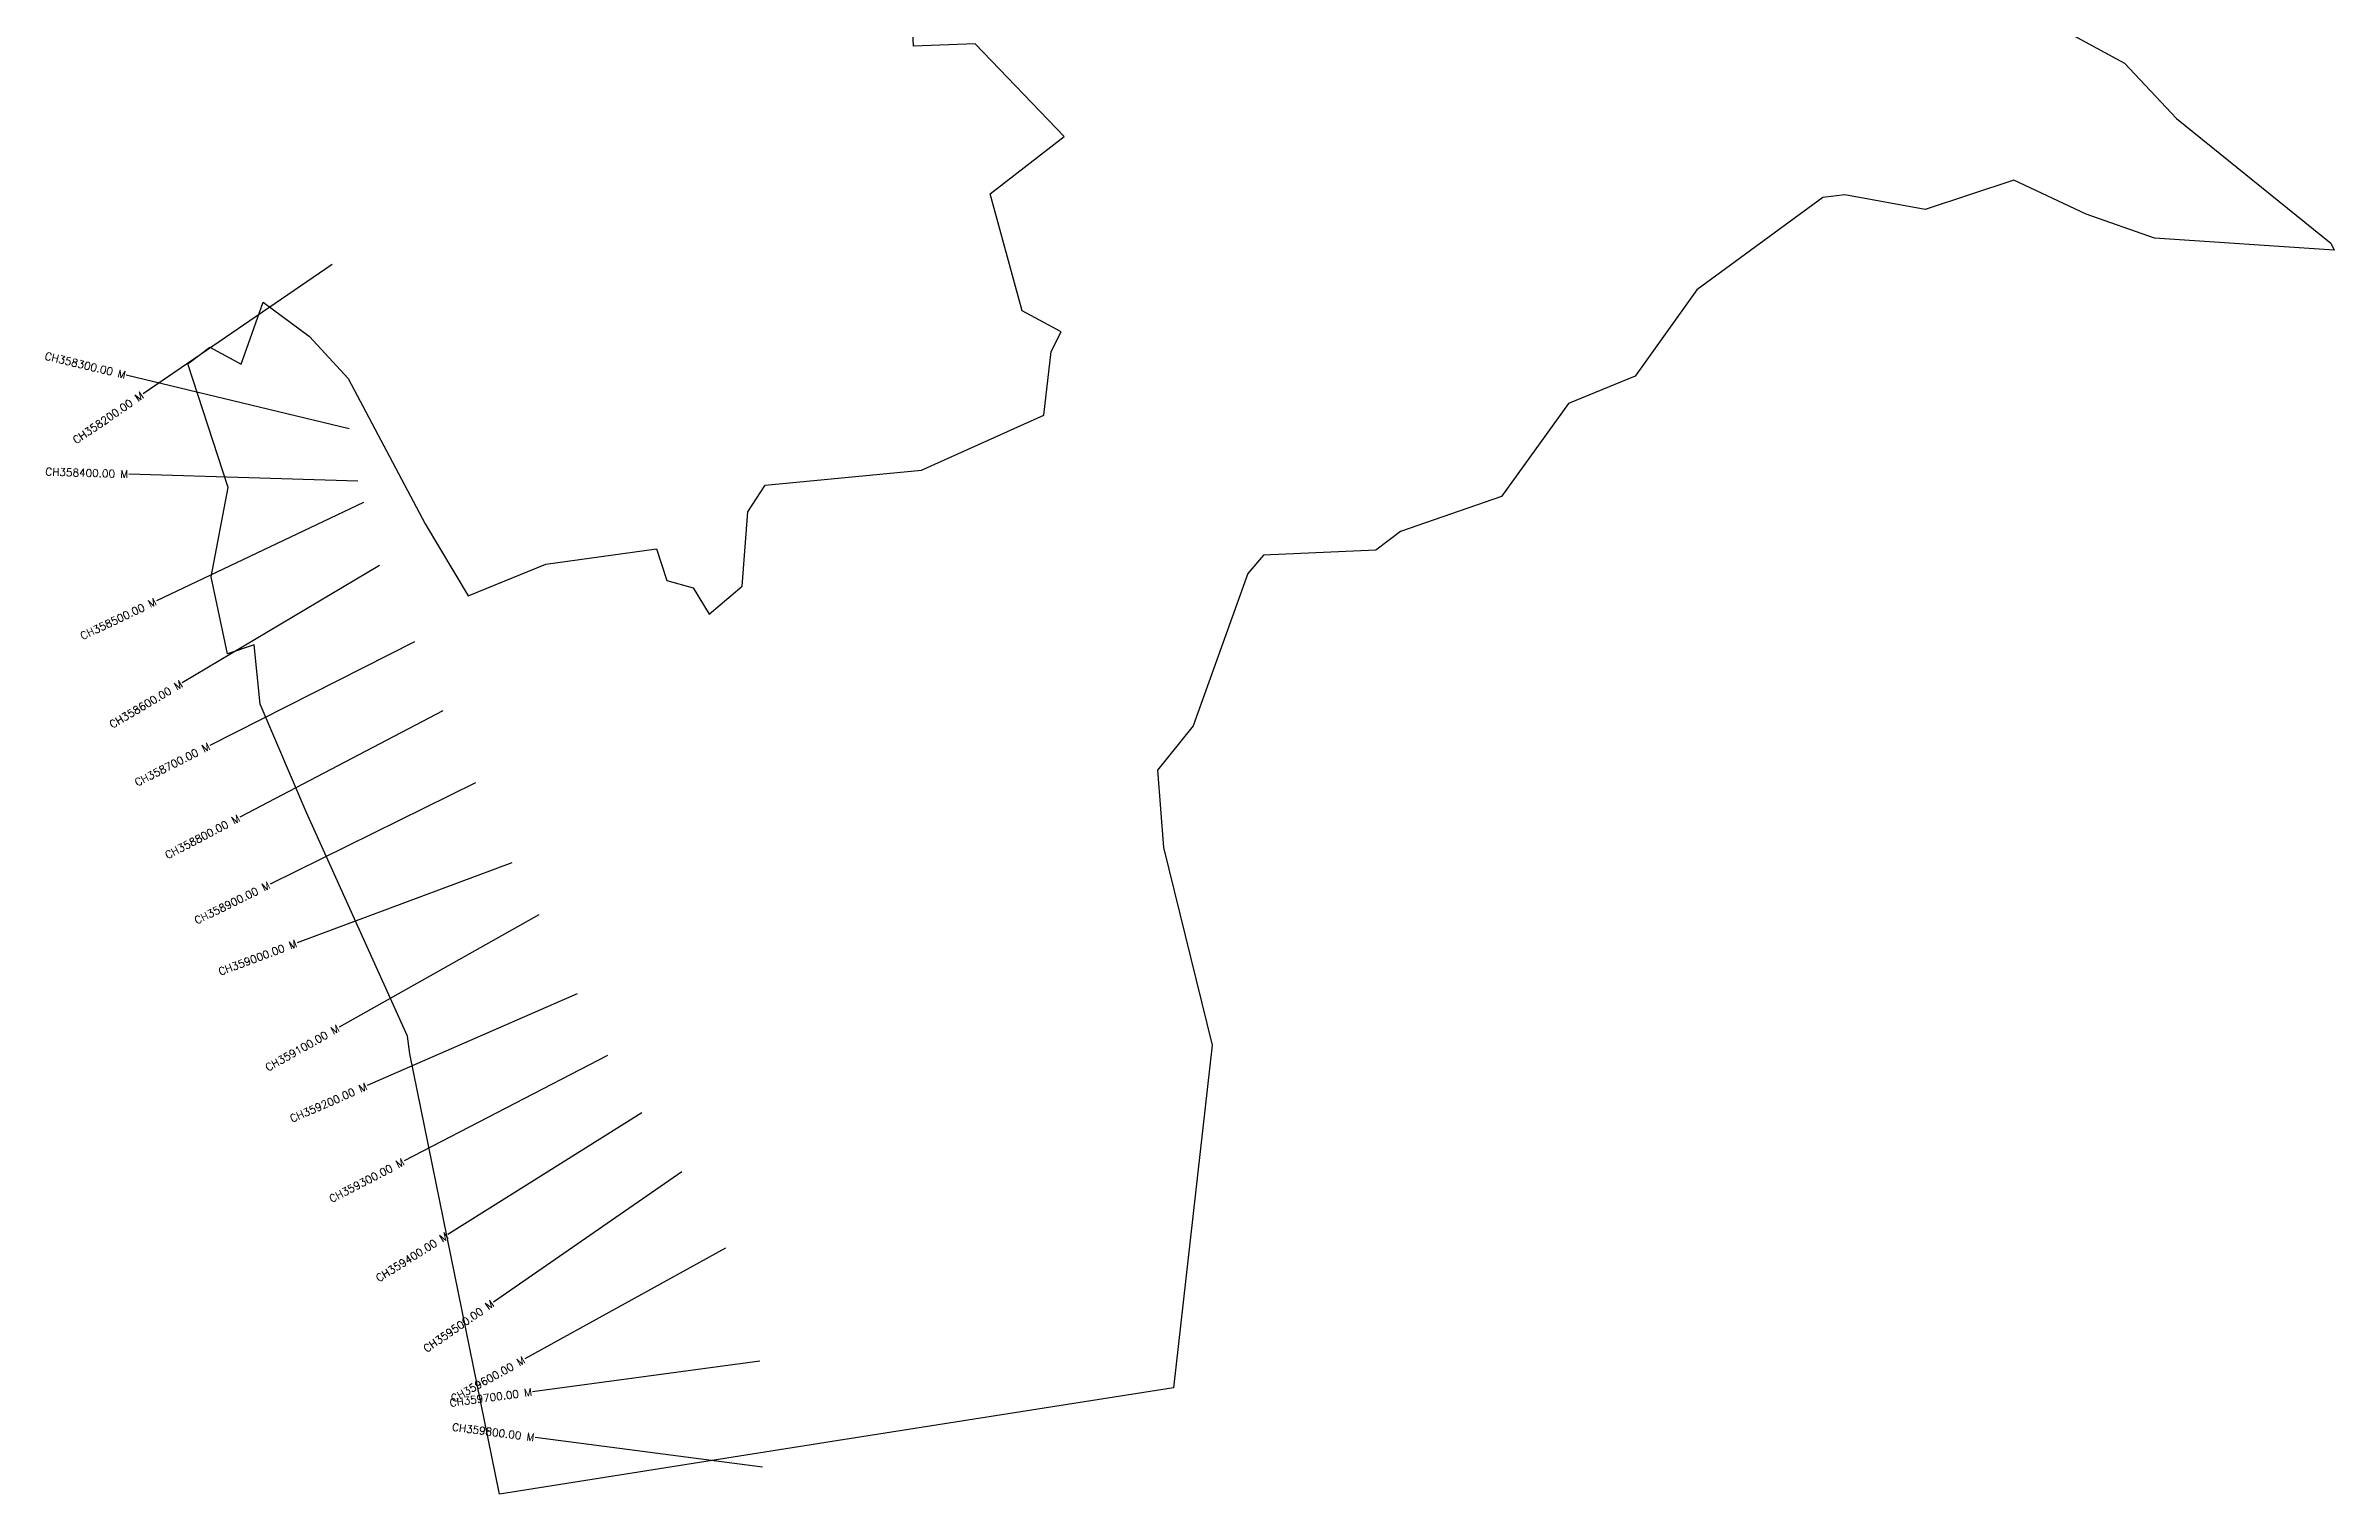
# Model space of a CAD drawing. Header units: metres. Extents: x 296205 to 299828, y 1973761 to 1977555.
# Drawn here: x 296832 to 299828, y 1973761 to 1975658 of the extents above; entities that cross this region are included whole.
import ezdxf
from ezdxf.enums import TextEntityAlignment as Align

# ---------------------------------------------------------------- set-up
doc = ezdxf.new("R2010")
doc.units = ezdxf.units.M
doc.header["$MEASUREMENT"] = 0
doc.layers.add('CS', color=134, linetype='Continuous')
doc.layers.add('CSMark', color=6, linetype='Continuous')
doc.styles.get("Standard").update_dxf_attribs({"font": 'simplex.shx'})

msp = doc.modelspace()

# ---------------------------------------------------------------- linework, layer by layer
at = {"color": 6, "flags": 128}
msp.add_lwpolyline([(299331.3, 1975756.3), (299553.5, 1975635.3), (299621.3, 1975562.8), (299823.3, 1975399.4), (299828, 1975390.4), (299592.6, 1975406), (299503.3, 1975437.5), (299408.5, 1975481.9), (299292.3, 1975443.6), (299187.3, 1975462.7), (299158.3, 1975459.3), (298993.6, 1975338.5), (298913, 1975225.4), (298825.6, 1975189.3), (298737.9, 1975067.6), (298605.7, 1975022), (298573.3, 1974997.4), (298426.4, 1974990.9), (298405.6, 1974966.9), (298334.3, 1974767.3), (298287.7, 1974709.5), (298295.3, 1974608.3), (298359, 1974349.3), (298308.6, 1973900.4), (297861.6, 1973830.4), (297426, 1973761.1), (297309, 1974338), (297305.9, 1974361), (297173, 1974654.8), (297112.7, 1974795.8), (297105, 1974873.5), (297070.1, 1974861.9), (297048.7, 1974962.4), (297070.9, 1975079.3), (297018.2, 1975241.4), (297047.1, 1975263.3), (297087.9, 1975241), (297116.8, 1975322.3), (297177.3, 1975277.2), (297228.2, 1975222.1), (297328.7, 1975032), (297385.2, 1974937.8), (297486.8, 1974979), (297631.6, 1974999), (297645.3, 1974957.6), (297679.8, 1974948.1), (297700.5, 1974913.5), (297744, 1974950.4), (297751.2, 1975047.5), (297773.9, 1975082.4), (297978.7, 1975102.2), (298138.7, 1975174.4), (298148.5, 1975257.7), (298161.6, 1975283.2), (298110.2, 1975310.7), (298068.7, 1975463.9), (298165.2, 1975539.3), (298048.7, 1975660.5), (297968, 1975657.3), (297957.8, 1975874.3)], dxfattribs=at)
at = {"layer": 'CS'}
for p, q in [((297207, 1975371.7), (296959.6, 1975202.1)), ((297229.3, 1975156.4), (296937.7, 1975226.5)), ((297240.9, 1975087.7), (296941.1, 1975096.9)), ((297248.1, 1975060), (296977.2, 1974931.2)), ((297268.9, 1974977.2), (297011, 1974823.9)), ((297314.8, 1974877.4), (297047.2, 1974741.7)), ((297352, 1974787.1), (297086.3, 1974647.9)), ((297394.9, 1974692.8), (297125.8, 1974560.1)), ((297442.5, 1974588), (297161.5, 1974483.2)), ((297477.5, 1974520), (297216.1, 1974372.7)), ((297527.7, 1974416.6), (297252.9, 1974296.2)), ((297567.6, 1974335.9), (297301.4, 1974197.6)), ((297612.6, 1974260.5), (297358.5, 1974101.1)), ((297664.9, 1974183.3), (297418.2, 1974012.7)), ((297722, 1974083.6), (297459.5, 1973938.4)), ((297766.8, 1973935.5), (297469.5, 1973895.4)), ((297770.3, 1973796.5), (297472.8, 1973835.3))]:
    msp.add_line(p, q, dxfattribs=at)

# ---------------------------------------------------------------- texts
at = {"layer": 'CSMark'}
for s, rotation, p in [('CH358300.00 M', 346.4687, (296936.7, 1975226.8)), ('CH358200.00 M', 34.4254, (296958.7, 1975201.5)), ('CH358400.00 M', 358.2391, (296940.1, 1975097)), ('CH358500.00 M', 25.4214, (296976.3, 1974930.8)), ('CH358600.00 M', 30.7393, (297010.1, 1974823.4)), ('CH358700.00 M', 26.8824, (297046.3, 1974741.3)), ('CH358800.00 M', 27.6595, (297085.4, 1974647.4)), ('CH358900.00 M', 26.2608, (297124.9, 1974559.6)), ('CH359000.00 M', 20.452, (297160.5, 1974482.9)), ('CH359100.00 M', 29.4069, (297215.3, 1974372.2)), ('CH359200.00 M', 23.6522, (297252, 1974295.8)), ('CH359300.00 M', 27.466, (297300.5, 1974197.1)), ('CH359400.00 M', 32.0999, (297357.6, 1974100.6)), ('CH359500.00 M', 34.6721, (297417.4, 1974012.1)), ('CH359600.00 M', 28.955, (297458.6, 1973937.9)), ('CH359700.00 M', 7.6832, (297468.5, 1973895.2)), ('CH359800.00 M', 352.5631, (297471.8, 1973835.4))]:
    msp.add_text(s, height=10, rotation=rotation, dxfattribs=at).set_placement(p, align=Align.MIDDLE_RIGHT)

doc.saveas('drawing.dxf')
